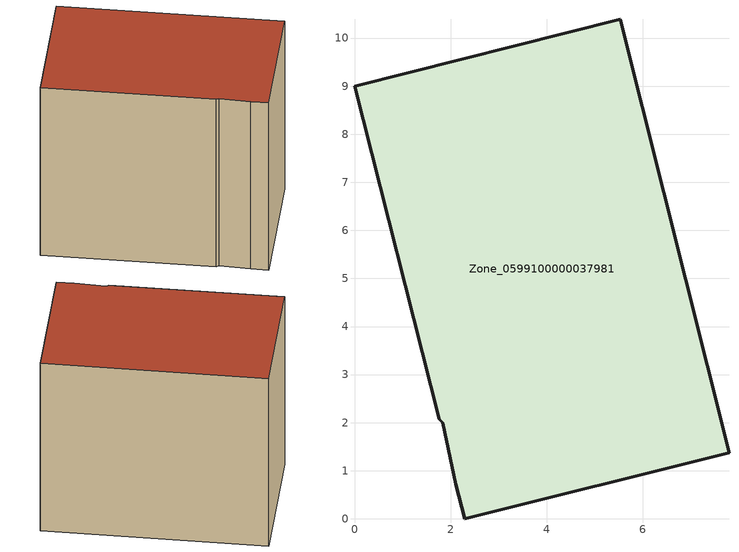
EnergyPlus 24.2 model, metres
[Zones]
Zone_0599100000037981
 floor ground (C_G): 5.53,10.39 7.79,1.38 2.29,0 2.11,0.71 1.84,2 1.76,2.07 0,9 z0
 wall outside (C_F): 7.79,1.38 5.53,10.39 0,9 1.76,2.07 1.84,2 2.11,0.71 2.29,0 7.79,1.38 z0:8.32
 roof outside (C_R): 1.76,2.07 1.84,2 2.11,0.71 2.29,0 7.79,1.38 5.53,10.39 0,9 z8.32
[BUILDING]
Pand.0599100000037981: North Axis=0; Terrain=City; Loads Convergence Tolerance Value=0.04; Temperature Convergence Tolerance Value=0.4; Solar Distribution=FullExterior; Maximum Number of Warmup Days=25; Minimum Number of Warmup Days=1
[Site:Location]
Rotterdam.The.Hague.AP_ZH_NLD Design_Conditions: Latitude=51.96; Longitude=4.45; Time Zone=1; Elevation=-4.5
[SITE:GROUNDTEMPERATURE:BUILDINGSURFACE]
18, 18, 18, 18, 18, 18, 18, 18, 18, 18, 18, 18
[MATERIAL] Thermal Absorptance=0.9; Solar Absorptance=0.7; Visible Absorptance=0.7
Name | Roughness | Thickness | Conductivity | Density | Specific Heat
G.TC.1975-1991 | MediumSmooth | 0.15 | 0.288461 | 540 | 1210
F.TC.1975-1991 | Rough | 0.3 | 0.230769 | 1920 | 840
R.TC.1975-1991 | MediumRough | 0.2 | 0.153846 | 1500 | 1000
[CONSTRUCTION]
C_G: G.TC.1975-1991
C_F: F.TC.1975-1991
C_R: R.TC.1975-1991
[ZONE]
Zone_0599100000037981: Type=1; Multiplier=1; Ceiling Height=Autocalculate; Volume=Autocalculate; Floor Area=autocalculate; Part of Total Floor Area=Yes
[ZONEINFILTRATION:DESIGNFLOWRATE]
Infil_Zone_0599100000037981: Zone or ZoneList or Space or SpaceList=Zone_0599100000037981; Schedule=AlwaysOn; Design Flow Rate Calculation Method=Flow/Area; Flow Rate per Floor Area=0.003; Constant Term Coefficient=1; Temperature Term Coefficient=0; Velocity Term Coefficient=0; Velocity Squared Term Coefficient=0
[HVACTEMPLATE:ZONE:IDEALLOADSAIRSYSTEM]
Zone_0599100000037981: Maximum Heating Supply Air Temperature=50; Minimum Cooling Supply Air Temperature=13; Maximum Heating Supply Air Humidity Ratio=0.0156; Minimum Cooling Supply Air Humidity Ratio=0.0077; Heating Limit=NoLimit; Cooling Limit=NoLimit; Dehumidification Control Type=ConstantSensibleHeatRatio; Cooling Sensible Heat Ratio=0.7; Dehumidification Setpoint=60; Humidification Control Type=None; Humidification Setpoint=30; Outdoor Air Method=None; Outdoor Air Flow Rate per Person=0.00944; Outdoor Air Flow Rate per Zone Floor Area=0; Outdoor Air Flow Rate per Zone=0; Demand Controlled Ventilation Type=None; Outdoor Air Economizer Type=NoEconomizer; Heat Recovery Type=None; Sensible Heat Recovery Effectiveness=0.7; Latent Heat Recovery Effectiveness=0.65
[ZONECONTROL:THERMOSTAT]
ThermostatControl_Zone_0599100000037981: Zone or ZoneList=Zone_0599100000037981; Control Type Schedule=DualSetpointControlType; Control 1=Thermostat_Zone_0599100000037981; Temperature Difference Between Cutout And Setpoint=0
[THERMOSTATSETPOINT:DUALSETPOINT]
Thermostat_Zone_0599100000037981: Heating Setpoint Temperature Schedule=HeatingSetpoint_Zone_0599100000037981; Cooling Setpoint Temperature Schedule=CoolingSetpoint_Zone_0599100000037981
[SCHEDULE:COMPACT]
HeatingSetpoint_Zone_0599100000037981: Through: 12/31, For: AllDays, Until: 24:00, 21
CoolingSetpoint_Zone_0599100000037981: Through: 12/31, For: AllDays, Until: 24:00, 24
DualSetpointControlType: Through: 12/31, For: AllDays, Until: 24:00, 4
AlwaysOn: Through: 12/31, For: AllDays, Until: 24:00, 1
